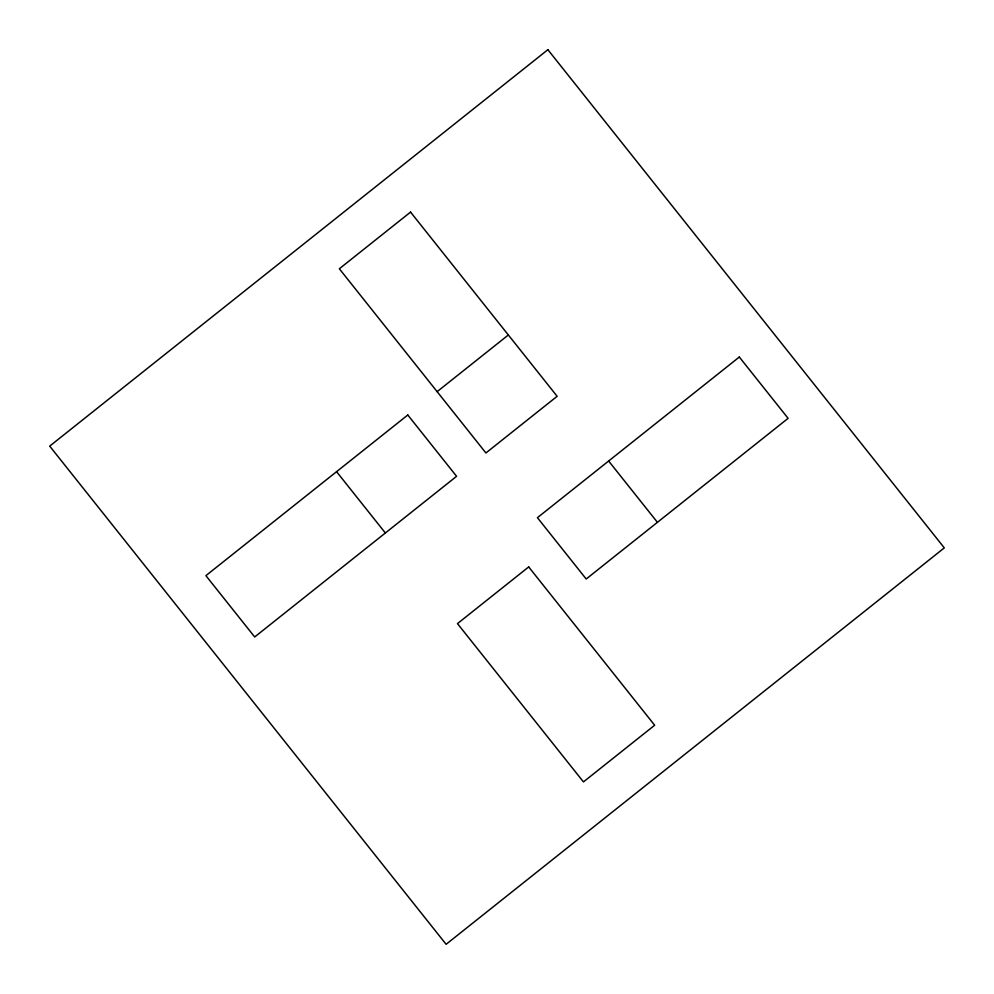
<?xml version="1.0" encoding="UTF-8"?>
<svg xmlns="http://www.w3.org/2000/svg" width="994" height="994" viewBox="0 0 994 994"><rect width="100%" height="100%" fill="white"/><g stroke="black" fill="none" stroke-linecap="round" stroke-linejoin="round"><path stroke-width="1.49" d="M437.124 391.661L508.344 334.978M608.639 461.017L657.432 522.322M336.568 471.678L385.361 532.983M547.88 49.7L49.7 446.12L446.12 944.3L944.3 547.88L547.88 49.7M410.559 212.095L339.339 268.765L485.917 452.966L557.137 396.295L410.559 212.095M407.801 414.995L205.895 575.663L254.688 636.968L456.581 476.312L407.801 414.995M739.312 357.032L537.419 517.688L586.199 579.005L788.105 418.337L739.312 357.032M528.696 566.928L457.476 623.611L583.441 781.905L654.661 725.235L528.696 566.928"/></g></svg>
